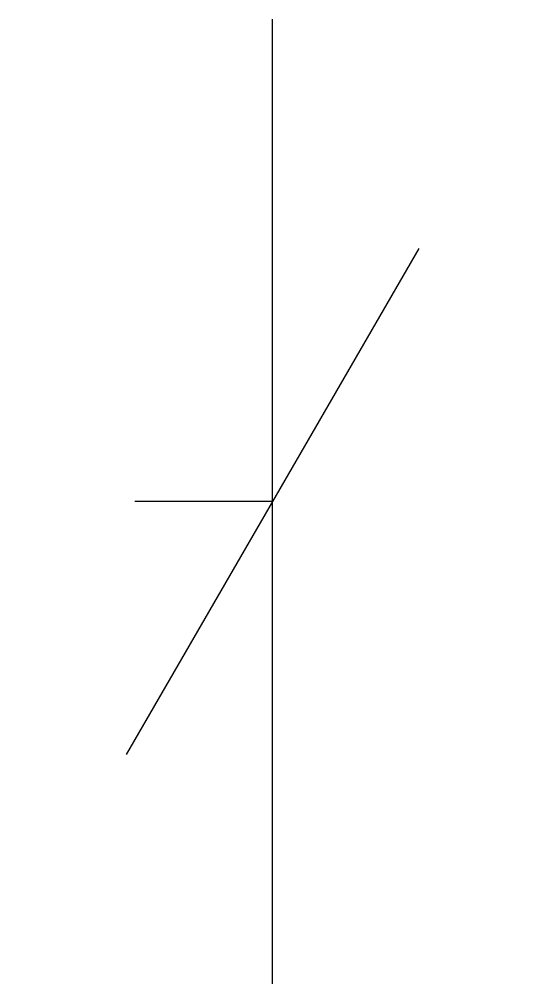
# Model space of a CAD drawing. Header units: millimetres. Extents: x -1.84 to 1.84, y -3.5 to 3.5.
import ezdxf

# ---------------------------------------------------------------- set-up
doc = ezdxf.new("R2010")
doc.units = ezdxf.units.MM

# ---------------------------------------------------------------- blocks, each defined once
blk = doc.blocks.new('_Oblique')
at = {"color": 0, "linetype": 'ByBlock', "lineweight": -2}
blk.add_line((-0.5, -0.5), (0.5, 0.5), dxfattribs=at)

msp = doc.modelspace()

# ---------------------------------------------------------------- linework, layer by layer
at = {"transparency": 33554687}
for p, q in [((0, -3.5), (0, 3.5)), ((0, 0), (-1, 0))]:
    msp.add_line(p, q, dxfattribs=at)

# ---------------------------------------------------------------- block references
at = {"transparency": 33554687, "xscale": 3.000000000000007, "yscale": 3.000000000000007, "zscale": 3.000000000000007, "rotation": 195.0000000102671}
msp.add_blockref('_Oblique', (0, 0), dxfattribs=at)

doc.saveas('drawing.dxf')
